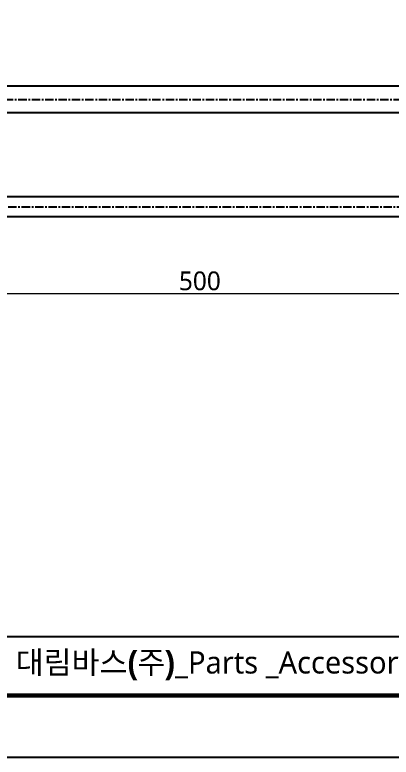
# Model space of a CAD drawing. Extents: x 16296660632 to 16296676729, y -37409619871 to -37409616801.
# Drawn here: x 16296675547 to 16296675828, y -37409617876 to -37409617322 of the extents above; entities that cross this region are included whole.
import ezdxf

# ---------------------------------------------------------------- set-up
doc = ezdxf.new("R2010")
doc.units = 0
doc.header["$LTSCALE"] = 10
doc.header["$MEASUREMENT"] = 0
doc.header["$PDMODE"] = 3
doc.header["$PDSIZE"] = -10
doc.linetypes.add('CENTER', pattern=[2, 1.25, -0.25, 0.25, -0.25])
doc.layers.get('0').update_dxf_attribs({"linetype": 'CONTINUOUS'})
doc.layers.get('DEFPOINTS').update_dxf_attribs({"linetype": 'CONTINUOUS'})
doc.layers.add('center', color=1, linetype='CENTER', lineweight=25)
doc.styles.add('Daelim Dimension', font='NanumGothic.ttf')
doc.dimstyles.new('DEFAULT', dxfattribs={"dimscale": 2, "dimtxt": 2, "dimasz": 2, "dimexe": 0, "dimexo": 2, "dimgap": 1, "dimtad": 1, "dimdec": 1, "dimzin": 9, "dimdsep": 46, "dimtxsty": 'Daelim Dimension', "dimcen": 0.5, "dimclrd": 252, "dimclre": 252, "dimclrt": 3, "dimadec": 1, "dimazin": 0, "dimtfac": 1, "dimtdec": 1, "dimtix": 1, "dimtmove": 0, "dimatfit": 3, "dimfxl": 1, "dimtolj": 1, "dimtzin": 1, "dimlwd": 9, "dimlwe": 9, "dimarcsym": 0})

# ---------------------------------------------------------------- blocks, each defined once
blk = doc.blocks.new('*D8')
at = {"color": 5, "lineweight": 9, "ltscale": 0.5, "transparency": 16777216}
for p, q in [((16296675437.30769, -37409617492.26638), (16296675437.30769, -37409617530.19078)), ((16296675937.30769, -37409617492.26638), (16296675937.30769, -37409617530.19078)), ((16296675933.30769, -37409617530.19078), (16296675441.30769, -37409617530.19078))]:
    blk.add_line(p, q, dxfattribs=at)
at = {"color": 5, "ltscale": 0.5, "transparency": 16777216}
for points in [[(16296675441.30769, -37409617529.52412), (16296675441.30769, -37409617530.85744), (16296675437.30769, -37409617530.19078)], [(16296675933.30769, -37409617529.52412), (16296675933.30769, -37409617530.85744), (16296675937.30769, -37409617530.19078)]]:
    blk.add_solid(points, dxfattribs=at)
at = {"layer": 'DEFPOINTS', "color": 0, "ltscale": 0.5, "transparency": 16777216}
for p in [(16296675437.30769, -37409617488.26638), (16296675937.30769, -37409617488.26638), (16296675437.30769, -37409617530.19078)]:
    blk.add_point(p, dxfattribs=at)
at = {"color": 7, "ltscale": 0.5, "transparency": 16777216, "insert": (16296675684.80769, -37409617520.58992), "char_height": 14, "attachment_point": 5, "style": 'Daelim Dimension'}
blk.add_mtext('\\A1;500', dxfattribs=at)

msp = doc.modelspace()

# ---------------------------------------------------------------- linework, layer by layer
at = {"ltscale": 0.5}
for p, q in [((16296675937.31, -37409617375.27), (16296675437.31, -37409617375.27)), ((16296675937.31, -37409617395.27), (16296675437.31, -37409617395.27)), ((16296675937.31, -37409617457.77), (16296675437.31, -37409617457.77)), ((16296675937.31, -37409617472.77), (16296675437.31, -37409617472.77))]:
    msp.add_line(p, q, dxfattribs=at)
at = {"color": 5}
msp.add_line((16296675285.68, -37409617785.64), (16296676466.85, -37409617785.64), dxfattribs=at)
at = {"ltscale": 0.5}
msp.add_lwpolyline([(16296675262.09, -37409617875.7), (16296676729.01, -37409617875.7), (16296676729.01, -37409616800.86), (16296675262.09, -37409616800.86)], close=True, dxfattribs=at)
at = {"color": 5, "linetype": 'ByBlock', "lineweight": 200, "const_width": 3.38}
msp.add_lwpolyline([(16296675285.68, -37409617829.68), (16296676705.28, -37409617829.68), (16296676705.28, -37409616825.82), (16296675285.68, -37409616825.82)], close=True, dxfattribs=at)
at = {"layer": 'center', "ltscale": 0.5}
for p, q in [((16296675419.31, -37409617385.27), (16296675950.31, -37409617385.27)), ((16296675421.81, -37409617465.27), (16296675947.81, -37409617465.27))]:
    msp.add_line(p, q, dxfattribs=at)

# ---------------------------------------------------------------- texts
at = {"color": 2, "insert": (16296675547.38, -37409617796.73), "char_height": 16.60932, "width": 718.9851, "attachment_point": 1, "style": 'Daelim Dimension'}
msp.add_mtext('{\\fPretendard Variable SemiBold|b0|i0|c129|p2;대림바스(주)}_Parts _Accessory_{\\fGulim|b0|i0|c129|p50;수건선반 }(2{\\fGulim|b0|i0|c129|p50;단})_DL A9013', dxfattribs=at)

# ---------------------------------------------------------------- dimensions: what is measured, and where the dimension line sits
at = {"color": 5, "ltscale": 0.5}
dim = msp.add_linear_dim(base=(16296675437.31, -37409617530.19), p1=(16296675937.31, -37409617488.27), p2=(16296675437.31, -37409617488.27), dimstyle='DEFAULT', override={"dimtxt": 7, "dimclrd": 5, "dimclre": 5, "dimclrt": 7}, dxfattribs=at)
dim.commit()
dim.dimension.update_dxf_attribs({"geometry": '*D8', "text_midpoint": (16296675684.81, -37409617530.19), "dimtype": 160})

doc.saveas('drawing.dxf')
